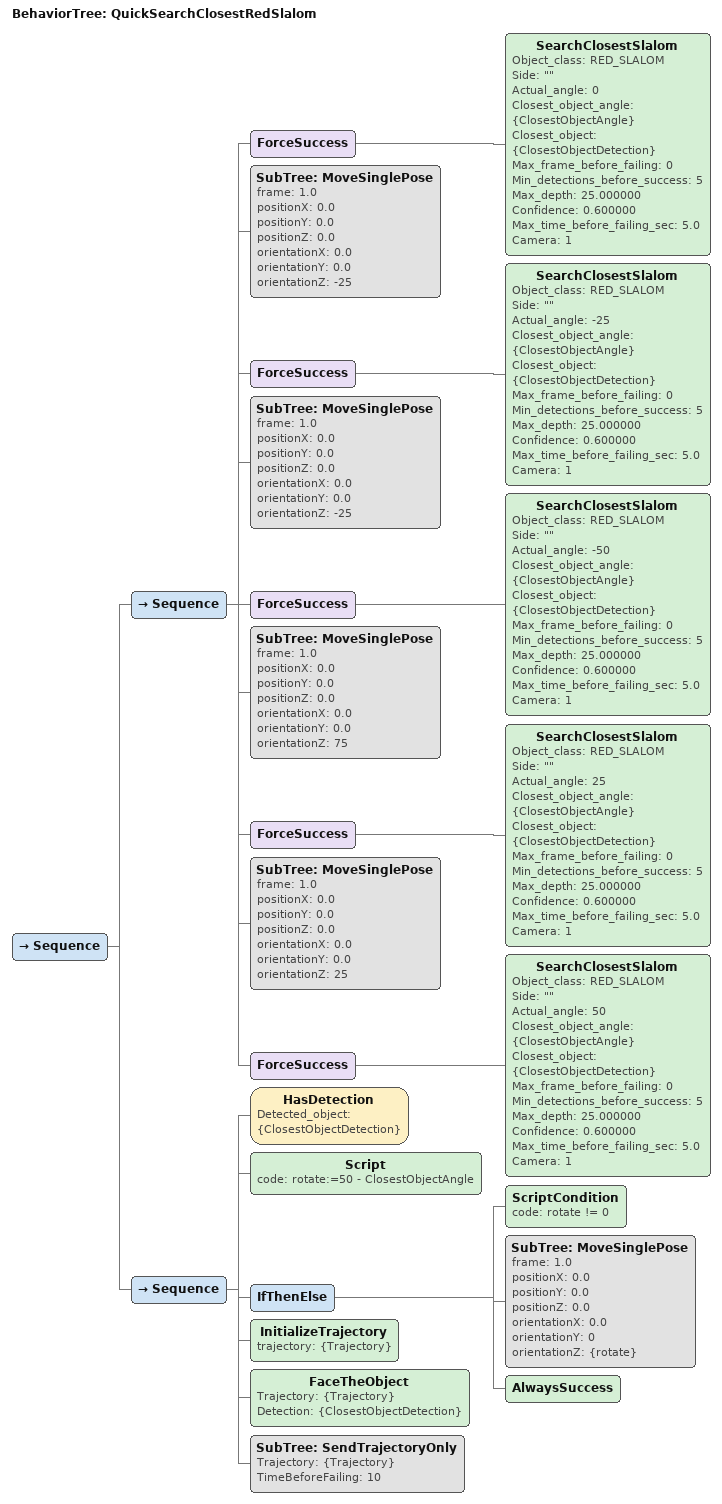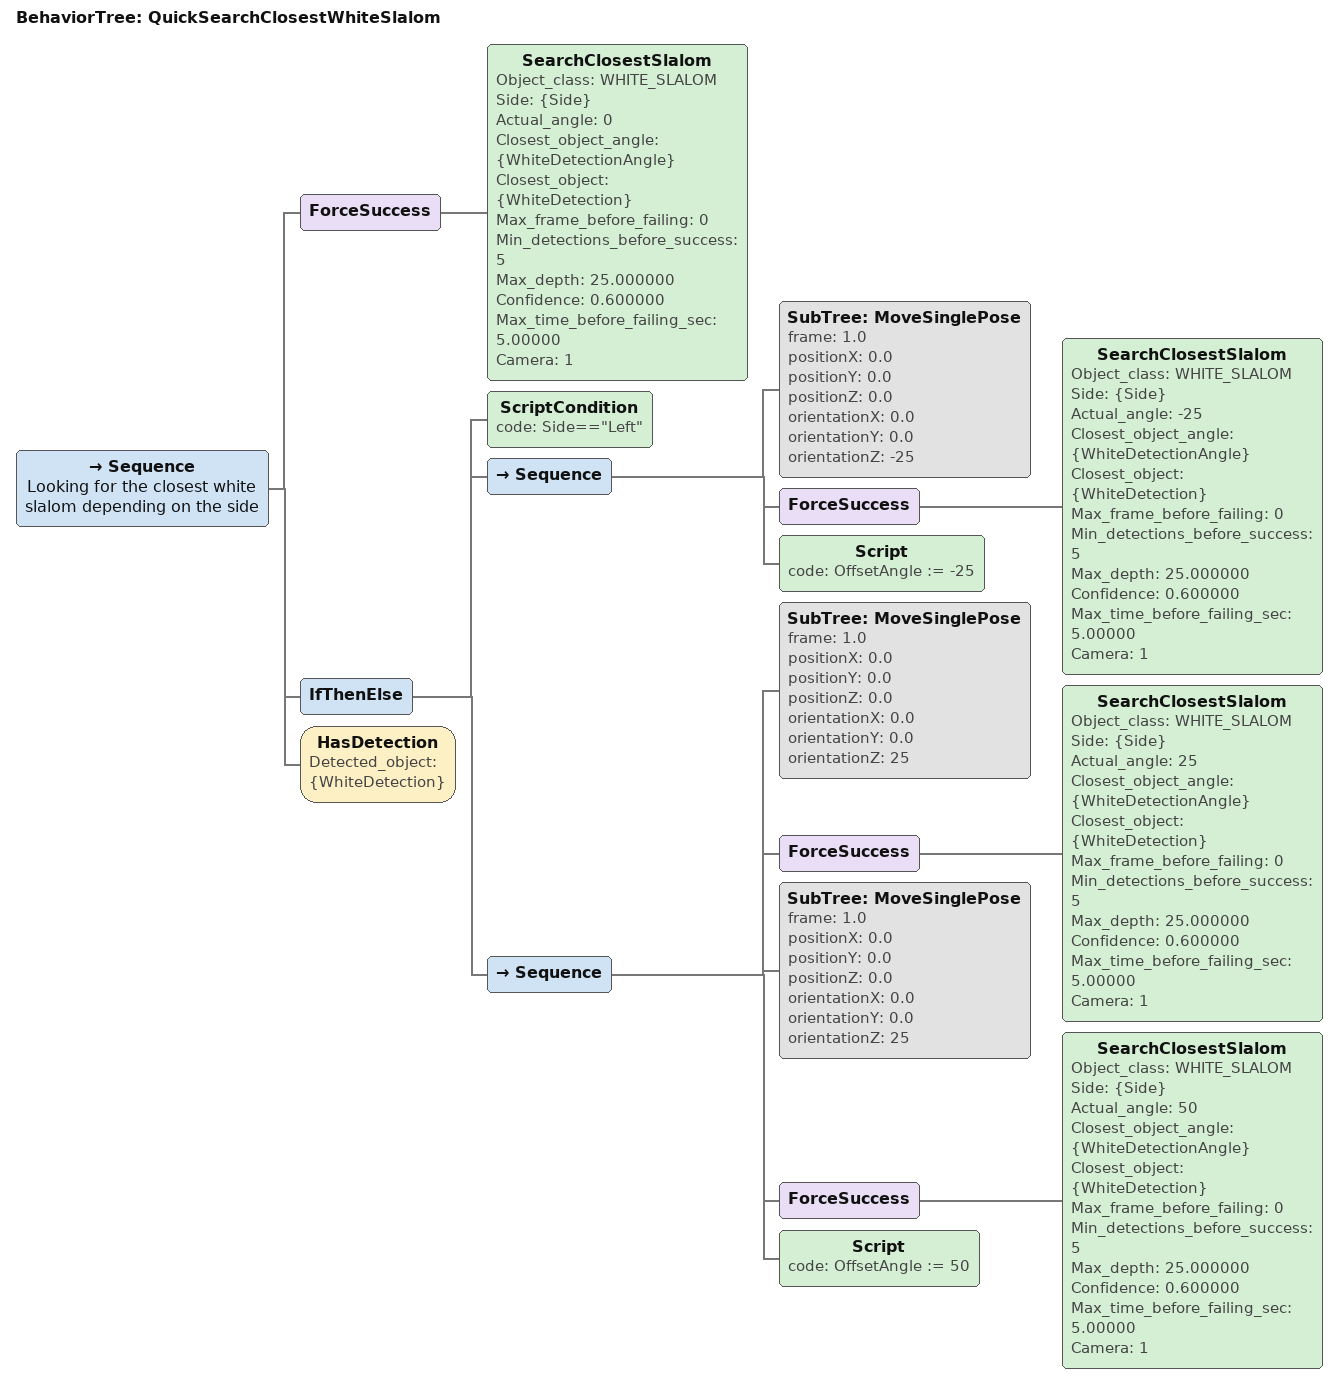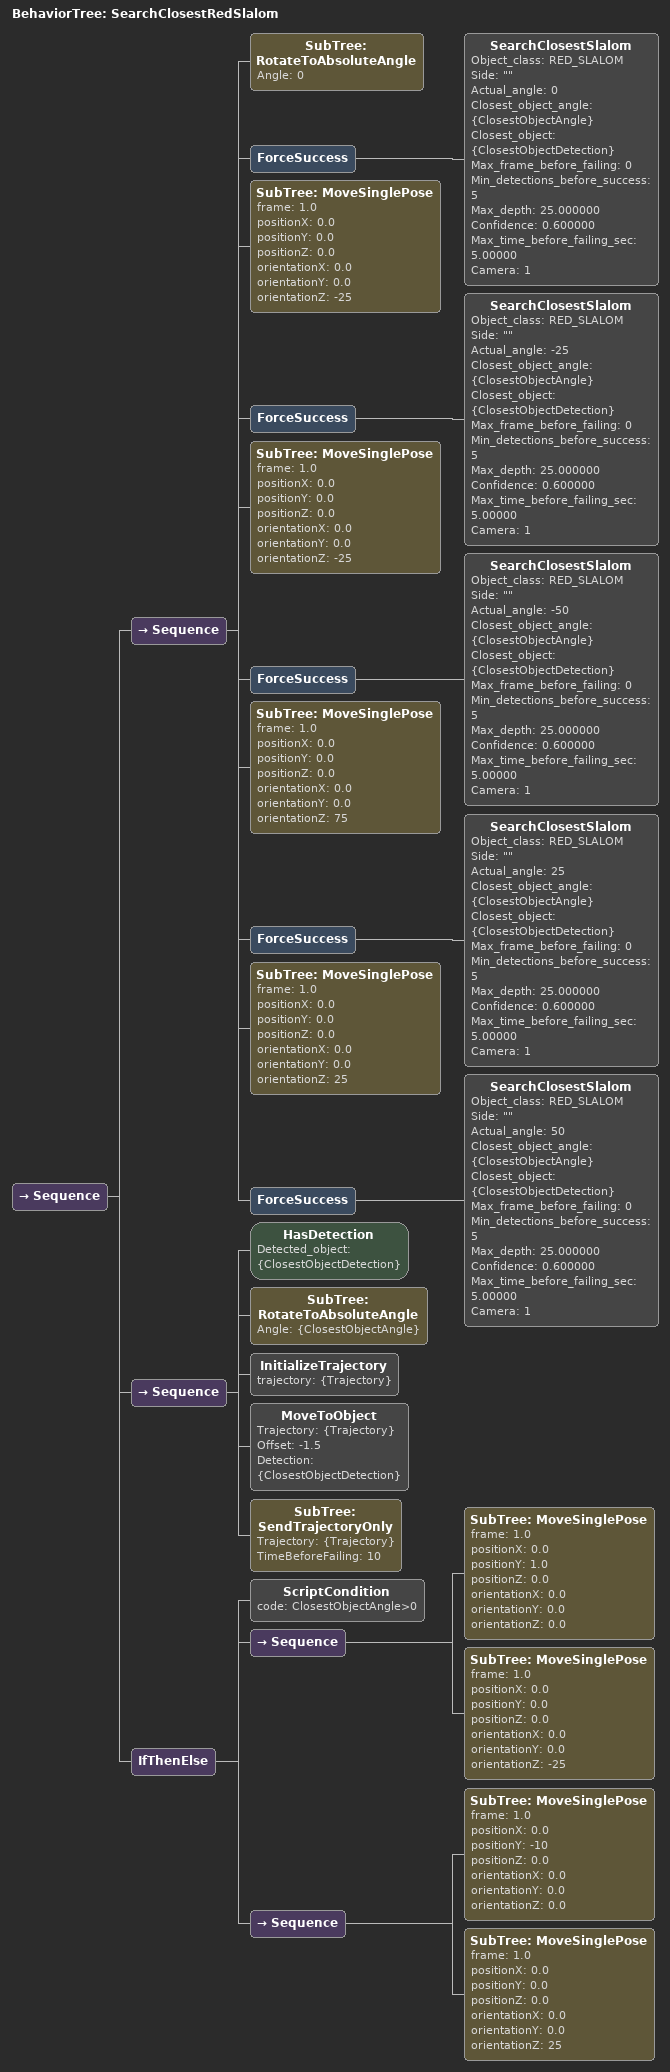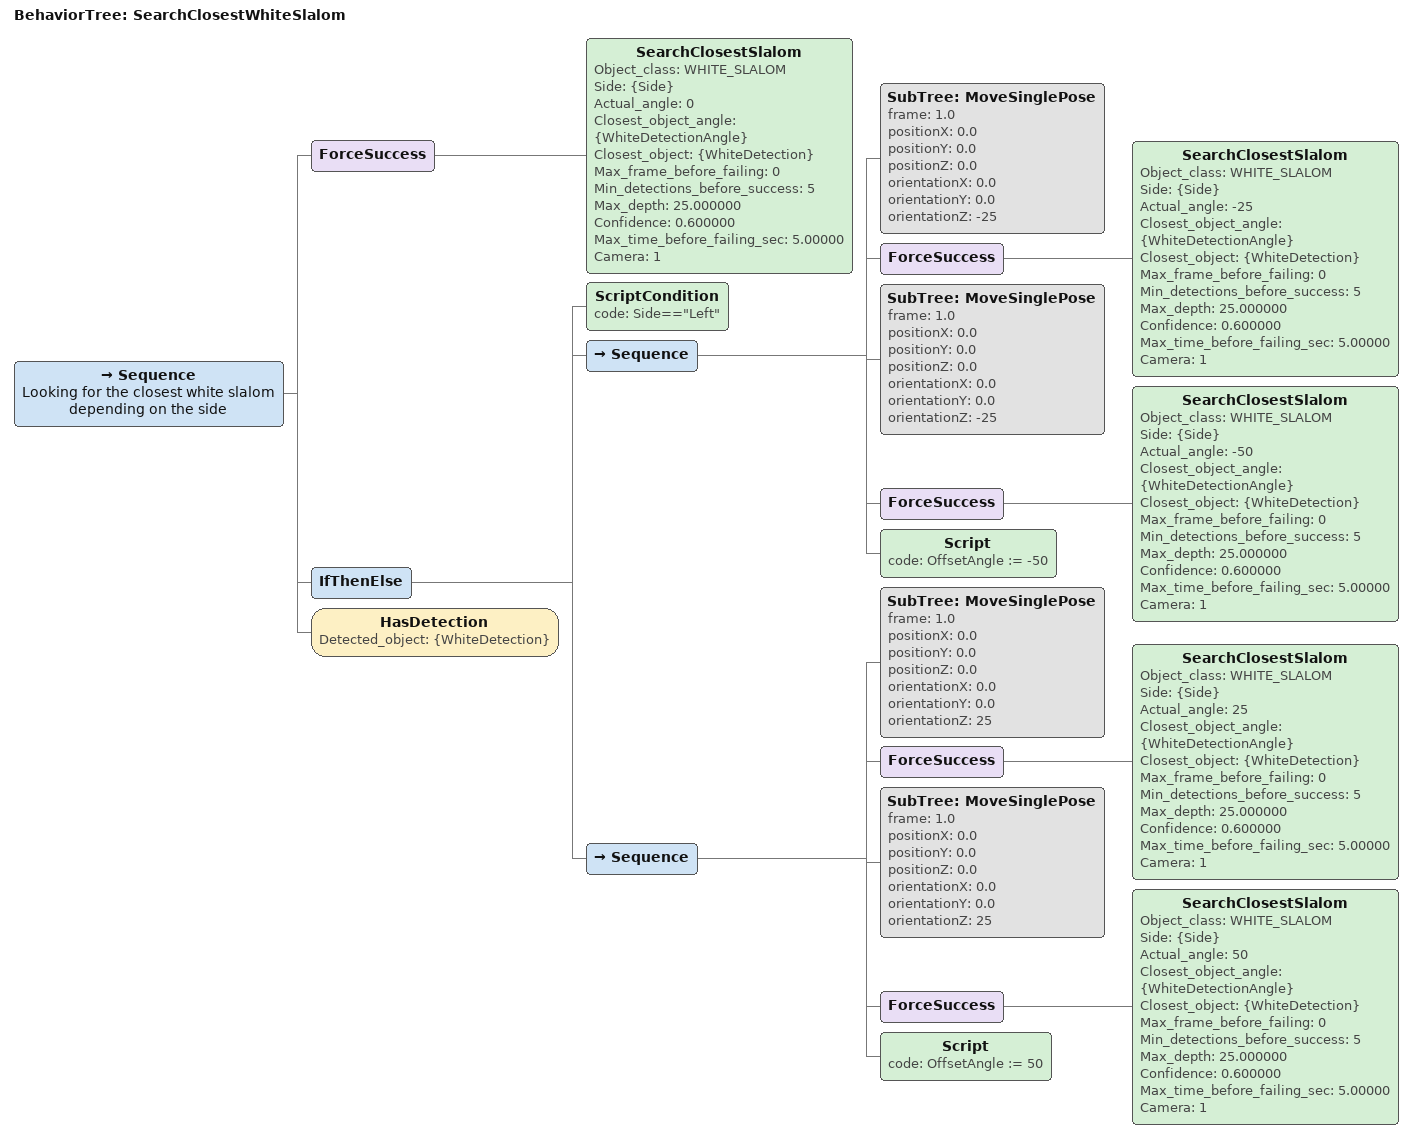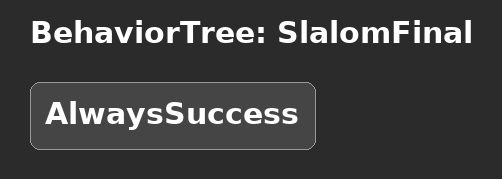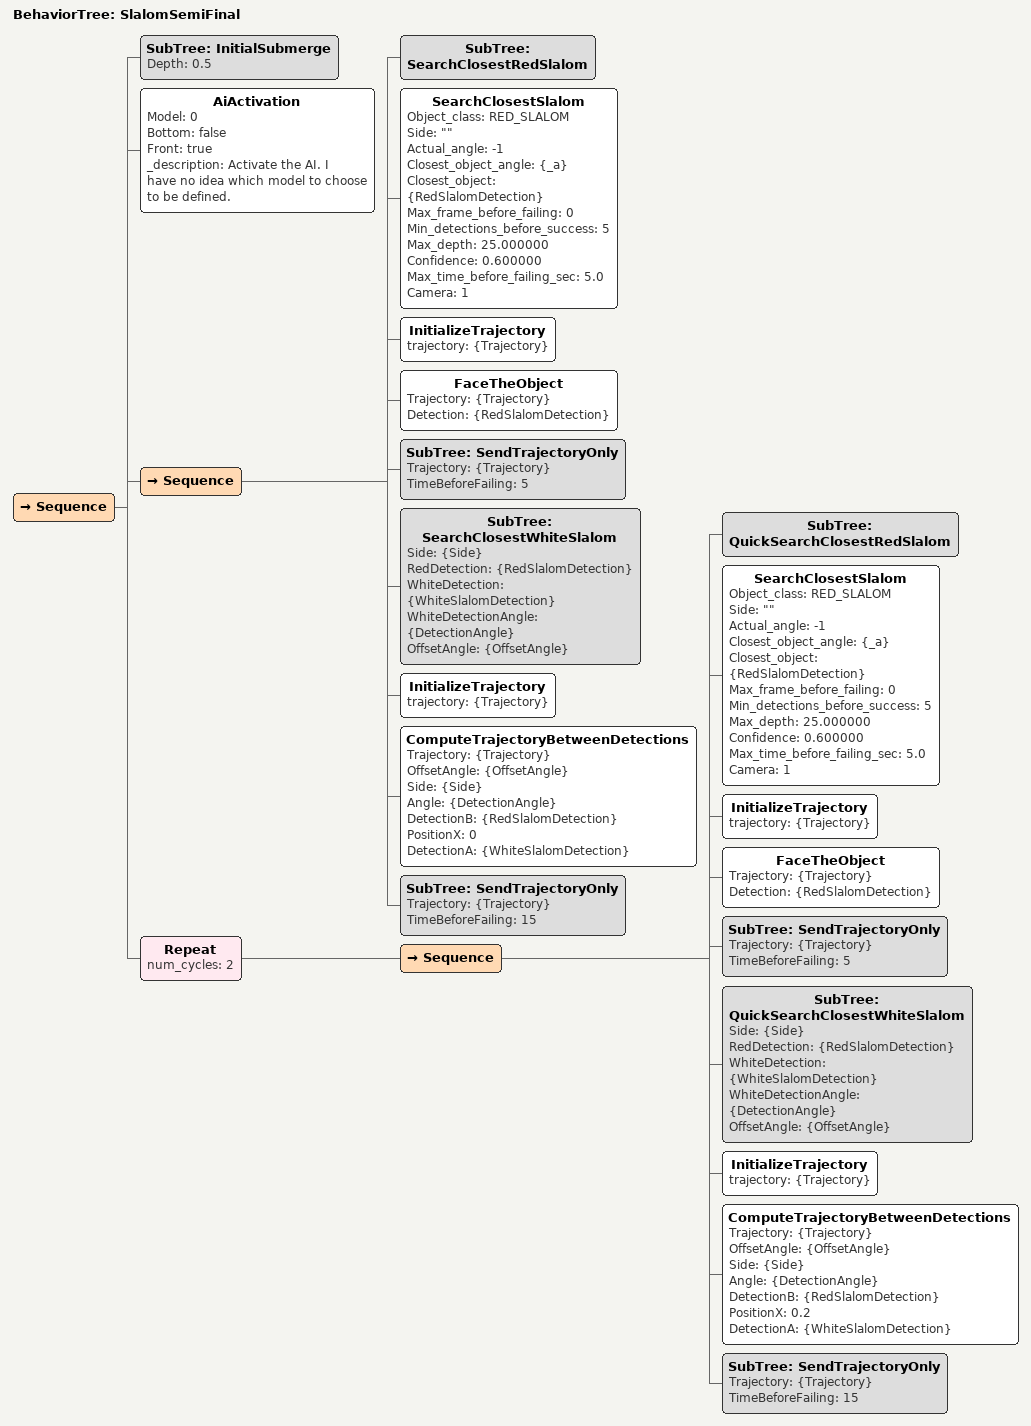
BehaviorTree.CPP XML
<?xml version="1.0" encoding="UTF-8"?>
<root BTCPP_format="4">
  <BehaviorTree ID="QuickSearchClosestRedSlalom">
    <Sequence>
      <Sequence>
        <ForceSuccess>
          <SearchClosestSlalom Object_class="RED_SLALOM"
                               Side="&quot;&quot;"
                               Actual_angle="0"
                               Closest_object_angle="{ClosestObjectAngle}"
                               Closest_object="{ClosestObjectDetection}"
                               Max_frame_before_failing="0"
                               Min_detections_before_success="5"
                               Max_depth="25.000000"
                               Confidence="0.600000"
                               Max_time_before_failing_sec="5.0"
                               Camera="1"/>
        </ForceSuccess>
        <SubTree ID="MoveSinglePose"
                 frame="1.0"
                 positionX="0.0"
                 positionY="0.0"
                 positionZ="0.0"
                 orientationX="0.0"
                 orientationY="0.0"
                 orientationZ="-25"/>
        <ForceSuccess>
          <SearchClosestSlalom Object_class="RED_SLALOM"
                               Side="&quot;&quot;"
                               Actual_angle="-25"
                               Closest_object_angle="{ClosestObjectAngle}"
                               Closest_object="{ClosestObjectDetection}"
                               Max_frame_before_failing="0"
                               Min_detections_before_success="5"
                               Max_depth="25.000000"
                               Confidence="0.600000"
                               Max_time_before_failing_sec="5.0"
                               Camera="1"/>
        </ForceSuccess>
        <SubTree ID="MoveSinglePose"
                 frame="1.0"
                 positionX="0.0"
                 positionY="0.0"
                 positionZ="0.0"
                 orientationX="0.0"
                 orientationY="0.0"
                 orientationZ="-25"/>
        <ForceSuccess>
          <SearchClosestSlalom Object_class="RED_SLALOM"
                               Side="&quot;&quot;"
                               Actual_angle="-50"
                               Closest_object_angle="{ClosestObjectAngle}"
                               Closest_object="{ClosestObjectDetection}"
                               Max_frame_before_failing="0"
                               Min_detections_before_success="5"
                               Max_depth="25.000000"
                               Confidence="0.600000"
                               Max_time_before_failing_sec="5.0"
                               Camera="1"/>
        </ForceSuccess>
        <SubTree ID="MoveSinglePose"
                 frame="1.0"
                 positionX="0.0"
                 positionY="0.0"
                 positionZ="0.0"
                 orientationX="0.0"
                 orientationY="0.0"
                 orientationZ="75"/>
        <ForceSuccess>
          <SearchClosestSlalom Object_class="RED_SLALOM"
                               Side="&quot;&quot;"
                               Actual_angle="25"
                               Closest_object_angle="{ClosestObjectAngle}"
                               Closest_object="{ClosestObjectDetection}"
                               Max_frame_before_failing="0"
                               Min_detections_before_success="5"
                               Max_depth="25.000000"
                               Confidence="0.600000"
                               Max_time_before_failing_sec="5.0"
                               Camera="1"/>
        </ForceSuccess>
        <SubTree ID="MoveSinglePose"
                 frame="1.0"
                 positionX="0.0"
                 positionY="0.0"
                 positionZ="0.0"
                 orientationX="0.0"
                 orientationY="0.0"
                 orientationZ="25"/>
        <ForceSuccess>
          <SearchClosestSlalom Object_class="RED_SLALOM"
                               Side="&quot;&quot;"
                               Actual_angle="50"
                               Closest_object_angle="{ClosestObjectAngle}"
                               Closest_object="{ClosestObjectDetection}"
                               Max_frame_before_failing="0"
                               Min_detections_before_success="5"
                               Max_depth="25.000000"
                               Confidence="0.600000"
                               Max_time_before_failing_sec="5.0"
                               Camera="1"/>
        </ForceSuccess>
      </Sequence>
      <Sequence>
        <HasDetection Detected_object="{ClosestObjectDetection}"/>
        <Script code="rotate:=50 - ClosestObjectAngle"/>
        <IfThenElse>
          <ScriptCondition code="rotate != 0"/>
          <SubTree ID="MoveSinglePose"
                   frame="1.0"
                   positionX="0.0"
                   positionY="0.0"
                   positionZ="0.0"
                   orientationX="0.0"
                   orientationY="0"
                   orientationZ="{rotate}"/>
          <AlwaysSuccess/>
        </IfThenElse>
        <InitializeTrajectory trajectory="{Trajectory}"/>
        <FaceTheObject Trajectory="{Trajectory}"
                       Detection="{ClosestObjectDetection}"/>
        <SubTree ID="SendTrajectoryOnly"
                 Trajectory="{Trajectory}"
                 TimeBeforeFailing="10"/>
      </Sequence>
    </Sequence>
  </BehaviorTree>

  <BehaviorTree ID="QuickSearchClosestWhiteSlalom">
    <Sequence name="Looking for the closest white slalom depending on the side">
      <ForceSuccess>
        <SearchClosestSlalom Object_class="WHITE_SLALOM"
                             Side="{Side}"
                             Actual_angle="0"
                             Closest_object_angle="{WhiteDetectionAngle}"
                             Closest_object="{WhiteDetection}"
                             Max_frame_before_failing="0"
                             Min_detections_before_success="5"
                             Max_depth="25.000000"
                             Confidence="0.600000"
                             Max_time_before_failing_sec="5.00000"
                             Camera="1"/>
      </ForceSuccess>
      <IfThenElse>
        <ScriptCondition code="Side==&quot;Left&quot;"/>
        <Sequence>
          <SubTree ID="MoveSinglePose"
                   frame="1.0"
                   positionX="0.0"
                   positionY="0.0"
                   positionZ="0.0"
                   orientationX="0.0"
                   orientationY="0.0"
                   orientationZ="-25"/>
          <ForceSuccess>
            <SearchClosestSlalom Object_class="WHITE_SLALOM"
                                 Side="{Side}"
                                 Actual_angle="-25"
                                 Closest_object_angle="{WhiteDetectionAngle}"
                                 Closest_object="{WhiteDetection}"
                                 Max_frame_before_failing="0"
                                 Min_detections_before_success="5"
                                 Max_depth="25.000000"
                                 Confidence="0.600000"
                                 Max_time_before_failing_sec="5.00000"
                                 Camera="1"/>
          </ForceSuccess>
          <Script code="OffsetAngle := -25"/>
        </Sequence>
        <Sequence>
          <SubTree ID="MoveSinglePose"
                   frame="1.0"
                   positionX="0.0"
                   positionY="0.0"
                   positionZ="0.0"
                   orientationX="0.0"
                   orientationY="0.0"
                   orientationZ="25"/>
          <ForceSuccess>
            <SearchClosestSlalom Object_class="WHITE_SLALOM"
                                 Side="{Side}"
                                 Actual_angle="25"
                                 Closest_object_angle="{WhiteDetectionAngle}"
                                 Closest_object="{WhiteDetection}"
                                 Max_frame_before_failing="0"
                                 Min_detections_before_success="5"
                                 Max_depth="25.000000"
                                 Confidence="0.600000"
                                 Max_time_before_failing_sec="5.00000"
                                 Camera="1"/>
          </ForceSuccess>
          <SubTree ID="MoveSinglePose"
                   frame="1.0"
                   positionX="0.0"
                   positionY="0.0"
                   positionZ="0.0"
                   orientationX="0.0"
                   orientationY="0.0"
                   orientationZ="25"/>
          <ForceSuccess>
            <SearchClosestSlalom Object_class="WHITE_SLALOM"
                                 Side="{Side}"
                                 Actual_angle="50"
                                 Closest_object_angle="{WhiteDetectionAngle}"
                                 Closest_object="{WhiteDetection}"
                                 Max_frame_before_failing="0"
                                 Min_detections_before_success="5"
                                 Max_depth="25.000000"
                                 Confidence="0.600000"
                                 Max_time_before_failing_sec="5.00000"
                                 Camera="1"/>
          </ForceSuccess>
          <Script code="OffsetAngle := 50"/>
        </Sequence>
      </IfThenElse>
      <HasDetection Detected_object="{WhiteDetection}"/>
    </Sequence>
  </BehaviorTree>

  <BehaviorTree ID="SearchClosestRedSlalom">
    <Sequence>
      <Sequence>
        <SubTree ID="RotateToAbsoluteAngle"
                 Angle="0"/>
        <ForceSuccess>
          <SearchClosestSlalom Object_class="RED_SLALOM"
                               Side="&quot;&quot;"
                               Actual_angle="0"
                               Closest_object_angle="{ClosestObjectAngle}"
                               Closest_object="{ClosestObjectDetection}"
                               Max_frame_before_failing="0"
                               Min_detections_before_success="5"
                               Max_depth="25.000000"
                               Confidence="0.600000"
                               Max_time_before_failing_sec="5.00000"
                               Camera="1"/>
        </ForceSuccess>
        <SubTree ID="MoveSinglePose"
                 frame="1.0"
                 positionX="0.0"
                 positionY="0.0"
                 positionZ="0.0"
                 orientationX="0.0"
                 orientationY="0.0"
                 orientationZ="-25"/>
        <ForceSuccess>
          <SearchClosestSlalom Object_class="RED_SLALOM"
                               Side="&quot;&quot;"
                               Actual_angle="-25"
                               Closest_object_angle="{ClosestObjectAngle}"
                               Closest_object="{ClosestObjectDetection}"
                               Max_frame_before_failing="0"
                               Min_detections_before_success="5"
                               Max_depth="25.000000"
                               Confidence="0.600000"
                               Max_time_before_failing_sec="5.00000"
                               Camera="1"/>
        </ForceSuccess>
        <SubTree ID="MoveSinglePose"
                 frame="1.0"
                 positionX="0.0"
                 positionY="0.0"
                 positionZ="0.0"
                 orientationX="0.0"
                 orientationY="0.0"
                 orientationZ="-25"/>
        <ForceSuccess>
          <SearchClosestSlalom Object_class="RED_SLALOM"
                               Side="&quot;&quot;"
                               Actual_angle="-50"
                               Closest_object_angle="{ClosestObjectAngle}"
                               Closest_object="{ClosestObjectDetection}"
                               Max_frame_before_failing="0"
                               Min_detections_before_success="5"
                               Max_depth="25.000000"
                               Confidence="0.600000"
                               Max_time_before_failing_sec="5.00000"
                               Camera="1"/>
        </ForceSuccess>
        <SubTree ID="MoveSinglePose"
                 frame="1.0"
                 positionX="0.0"
                 positionY="0.0"
                 positionZ="0.0"
                 orientationX="0.0"
                 orientationY="0.0"
                 orientationZ="75"/>
        <ForceSuccess>
          <SearchClosestSlalom Object_class="RED_SLALOM"
                               Side="&quot;&quot;"
                               Actual_angle="25"
                               Closest_object_angle="{ClosestObjectAngle}"
                               Closest_object="{ClosestObjectDetection}"
                               Max_frame_before_failing="0"
                               Min_detections_before_success="5"
                               Max_depth="25.000000"
                               Confidence="0.600000"
                               Max_time_before_failing_sec="5.00000"
                               Camera="1"/>
        </ForceSuccess>
        <SubTree ID="MoveSinglePose"
                 frame="1.0"
                 positionX="0.0"
                 positionY="0.0"
                 positionZ="0.0"
                 orientationX="0.0"
                 orientationY="0.0"
                 orientationZ="25"/>
        <ForceSuccess>
          <SearchClosestSlalom Object_class="RED_SLALOM"
                               Side="&quot;&quot;"
                               Actual_angle="50"
                               Closest_object_angle="{ClosestObjectAngle}"
                               Closest_object="{ClosestObjectDetection}"
                               Max_frame_before_failing="0"
                               Min_detections_before_success="5"
                               Max_depth="25.000000"
                               Confidence="0.600000"
                               Max_time_before_failing_sec="5.00000"
                               Camera="1"/>
        </ForceSuccess>
      </Sequence>
      <Sequence>
        <HasDetection Detected_object="{ClosestObjectDetection}"/>
        <SubTree ID="RotateToAbsoluteAngle"
                 Angle="{ClosestObjectAngle}"/>
        <InitializeTrajectory trajectory="{Trajectory}"/>
        <MoveToObject Trajectory="{Trajectory}"
                      Offset="-1.5"
                      Detection="{ClosestObjectDetection}"/>
        <SubTree ID="SendTrajectoryOnly"
                 Trajectory="{Trajectory}"
                 TimeBeforeFailing="10"/>
      </Sequence>
      <IfThenElse>
        <ScriptCondition code="ClosestObjectAngle&gt;0"/>
        <Sequence>
          <SubTree ID="MoveSinglePose"
                   frame="1.0"
                   positionX="0.0"
                   positionY="1.0"
                   positionZ="0.0"
                   orientationX="0.0"
                   orientationY="0.0"
                   orientationZ="0.0"/>
          <SubTree ID="MoveSinglePose"
                   frame="1.0"
                   positionX="0.0"
                   positionY="0.0"
                   positionZ="0.0"
                   orientationX="0.0"
                   orientationY="0.0"
                   orientationZ="-25"/>
        </Sequence>
        <Sequence>
          <SubTree ID="MoveSinglePose"
                   frame="1.0"
                   positionX="0.0"
                   positionY="-10"
                   positionZ="0.0"
                   orientationX="0.0"
                   orientationY="0.0"
                   orientationZ="0.0"/>
          <SubTree ID="MoveSinglePose"
                   frame="1.0"
                   positionX="0.0"
                   positionY="0.0"
                   positionZ="0.0"
                   orientationX="0.0"
                   orientationY="0.0"
                   orientationZ="25"/>
        </Sequence>
      </IfThenElse>
    </Sequence>
  </BehaviorTree>

  <BehaviorTree ID="SearchClosestWhiteSlalom">
    <Sequence name="Looking for the closest white slalom depending on the side">
      <ForceSuccess>
        <SearchClosestSlalom Object_class="WHITE_SLALOM"
                             Side="{Side}"
                             Actual_angle="0"
                             Closest_object_angle="{WhiteDetectionAngle}"
                             Closest_object="{WhiteDetection}"
                             Max_frame_before_failing="0"
                             Min_detections_before_success="5"
                             Max_depth="25.000000"
                             Confidence="0.600000"
                             Max_time_before_failing_sec="5.00000"
                             Camera="1"/>
      </ForceSuccess>
      <IfThenElse>
        <ScriptCondition code="Side==&quot;Left&quot;"/>
        <Sequence>
          <SubTree ID="MoveSinglePose"
                   frame="1.0"
                   positionX="0.0"
                   positionY="0.0"
                   positionZ="0.0"
                   orientationX="0.0"
                   orientationY="0.0"
                   orientationZ="-25"/>
          <ForceSuccess>
            <SearchClosestSlalom Object_class="WHITE_SLALOM"
                                 Side="{Side}"
                                 Actual_angle="-25"
                                 Closest_object_angle="{WhiteDetectionAngle}"
                                 Closest_object="{WhiteDetection}"
                                 Max_frame_before_failing="0"
                                 Min_detections_before_success="5"
                                 Max_depth="25.000000"
                                 Confidence="0.600000"
                                 Max_time_before_failing_sec="5.00000"
                                 Camera="1"/>
          </ForceSuccess>
          <SubTree ID="MoveSinglePose"
                   frame="1.0"
                   positionX="0.0"
                   positionY="0.0"
                   positionZ="0.0"
                   orientationX="0.0"
                   orientationY="0.0"
                   orientationZ="-25"/>
          <ForceSuccess>
            <SearchClosestSlalom Object_class="WHITE_SLALOM"
                                 Side="{Side}"
                                 Actual_angle="-50"
                                 Closest_object_angle="{WhiteDetectionAngle}"
                                 Closest_object="{WhiteDetection}"
                                 Max_frame_before_failing="0"
                                 Min_detections_before_success="5"
                                 Max_depth="25.000000"
                                 Confidence="0.600000"
                                 Max_time_before_failing_sec="5.00000"
                                 Camera="1"/>
          </ForceSuccess>
          <Script code="OffsetAngle := -50"/>
        </Sequence>
        <Sequence>
          <SubTree ID="MoveSinglePose"
                   frame="1.0"
                   positionX="0.0"
                   positionY="0.0"
                   positionZ="0.0"
                   orientationX="0.0"
                   orientationY="0.0"
                   orientationZ="25"/>
          <ForceSuccess>
            <SearchClosestSlalom Object_class="WHITE_SLALOM"
                                 Side="{Side}"
                                 Actual_angle="25"
                                 Closest_object_angle="{WhiteDetectionAngle}"
                                 Closest_object="{WhiteDetection}"
                                 Max_frame_before_failing="0"
                                 Min_detections_before_success="5"
                                 Max_depth="25.000000"
                                 Confidence="0.600000"
                                 Max_time_before_failing_sec="5.00000"
                                 Camera="1"/>
          </ForceSuccess>
          <SubTree ID="MoveSinglePose"
                   frame="1.0"
                   positionX="0.0"
                   positionY="0.0"
                   positionZ="0.0"
                   orientationX="0.0"
                   orientationY="0.0"
                   orientationZ="25"/>
          <ForceSuccess>
            <SearchClosestSlalom Object_class="WHITE_SLALOM"
                                 Side="{Side}"
                                 Actual_angle="50"
                                 Closest_object_angle="{WhiteDetectionAngle}"
                                 Closest_object="{WhiteDetection}"
                                 Max_frame_before_failing="0"
                                 Min_detections_before_success="5"
                                 Max_depth="25.000000"
                                 Confidence="0.600000"
                                 Max_time_before_failing_sec="5.00000"
                                 Camera="1"/>
          </ForceSuccess>
          <Script code="OffsetAngle := 50"/>
        </Sequence>
      </IfThenElse>
      <HasDetection Detected_object="{WhiteDetection}"/>
    </Sequence>
  </BehaviorTree>

  <BehaviorTree ID="SlalomFinal">
    <AlwaysSuccess/>
  </BehaviorTree>

  <BehaviorTree ID="SlalomSemiFinal">
    <Sequence>
      <SubTree ID="InitialSubmerge"
               Depth="0.5"/>
      <AiActivation Model="0"
                    Bottom="false"
                    Front="true"
                    _description="Activate the AI.&#10;&#10;I have no idea which model to choose to be defined."/>
      <Sequence>
        <SubTree ID="SearchClosestRedSlalom"/>
        <SearchClosestSlalom Object_class="RED_SLALOM"
                             Side="&quot;&quot;"
                             Actual_angle="-1"
                             Closest_object_angle="{_a}"
                             Closest_object="{RedSlalomDetection}"
                             Max_frame_before_failing="0"
                             Min_detections_before_success="5"
                             Max_depth="25.000000"
                             Confidence="0.600000"
                             Max_time_before_failing_sec="5.0"
                             Camera="1"/>
        <InitializeTrajectory trajectory="{Trajectory}"/>
        <FaceTheObject Trajectory="{Trajectory}"
                       Detection="{RedSlalomDetection}"/>
        <SubTree ID="SendTrajectoryOnly"
                 Trajectory="{Trajectory}"
                 TimeBeforeFailing="5"/>
        <SubTree ID="SearchClosestWhiteSlalom"
                 Side="{Side}"
                 RedDetection="{RedSlalomDetection}"
                 WhiteDetection="{WhiteSlalomDetection}"
                 WhiteDetectionAngle="{DetectionAngle}"
                 OffsetAngle="{OffsetAngle}"/>
        <InitializeTrajectory trajectory="{Trajectory}"/>
        <ComputeTrajectoryBetweenDetections Trajectory="{Trajectory}"
                                            OffsetAngle="{OffsetAngle}"
                                            Side="{Side}"
                                            Angle="{DetectionAngle}"
                                            DetectionB="{RedSlalomDetection}"
                                            PositionX="0"
                                            DetectionA="{WhiteSlalomDetection}"/>
        <SubTree ID="SendTrajectoryOnly"
                 Trajectory="{Trajectory}"
                 TimeBeforeFailing="15"/>
      </Sequence>
      <Repeat num_cycles="2">
        <Sequence>
          <SubTree ID="QuickSearchClosestRedSlalom"/>
          <SearchClosestSlalom Object_class="RED_SLALOM"
                               Side="&quot;&quot;"
                               Actual_angle="-1"
                               Closest_object_angle="{_a}"
                               Closest_object="{RedSlalomDetection}"
                               Max_frame_before_failing="0"
                               Min_detections_before_success="5"
                               Max_depth="25.000000"
                               Confidence="0.600000"
                               Max_time_before_failing_sec="5.0"
                               Camera="1"/>
          <InitializeTrajectory trajectory="{Trajectory}"/>
          <FaceTheObject Trajectory="{Trajectory}"
                         Detection="{RedSlalomDetection}"/>
          <SubTree ID="SendTrajectoryOnly"
                   Trajectory="{Trajectory}"
                   TimeBeforeFailing="5"/>
          <SubTree ID="QuickSearchClosestWhiteSlalom"
                   Side="{Side}"
                   RedDetection="{RedSlalomDetection}"
                   WhiteDetection="{WhiteSlalomDetection}"
                   WhiteDetectionAngle="{DetectionAngle}"
                   OffsetAngle="{OffsetAngle}"/>
          <InitializeTrajectory trajectory="{Trajectory}"/>
          <ComputeTrajectoryBetweenDetections Trajectory="{Trajectory}"
                                              OffsetAngle="{OffsetAngle}"
                                              Side="{Side}"
                                              Angle="{DetectionAngle}"
                                              DetectionB="{RedSlalomDetection}"
                                              PositionX="0.2"
                                              DetectionA="{WhiteSlalomDetection}"/>
          <SubTree ID="SendTrajectoryOnly"
                   Trajectory="{Trajectory}"
                   TimeBeforeFailing="15"/>
        </Sequence>
      </Repeat>
    </Sequence>
  </BehaviorTree>

</root>
